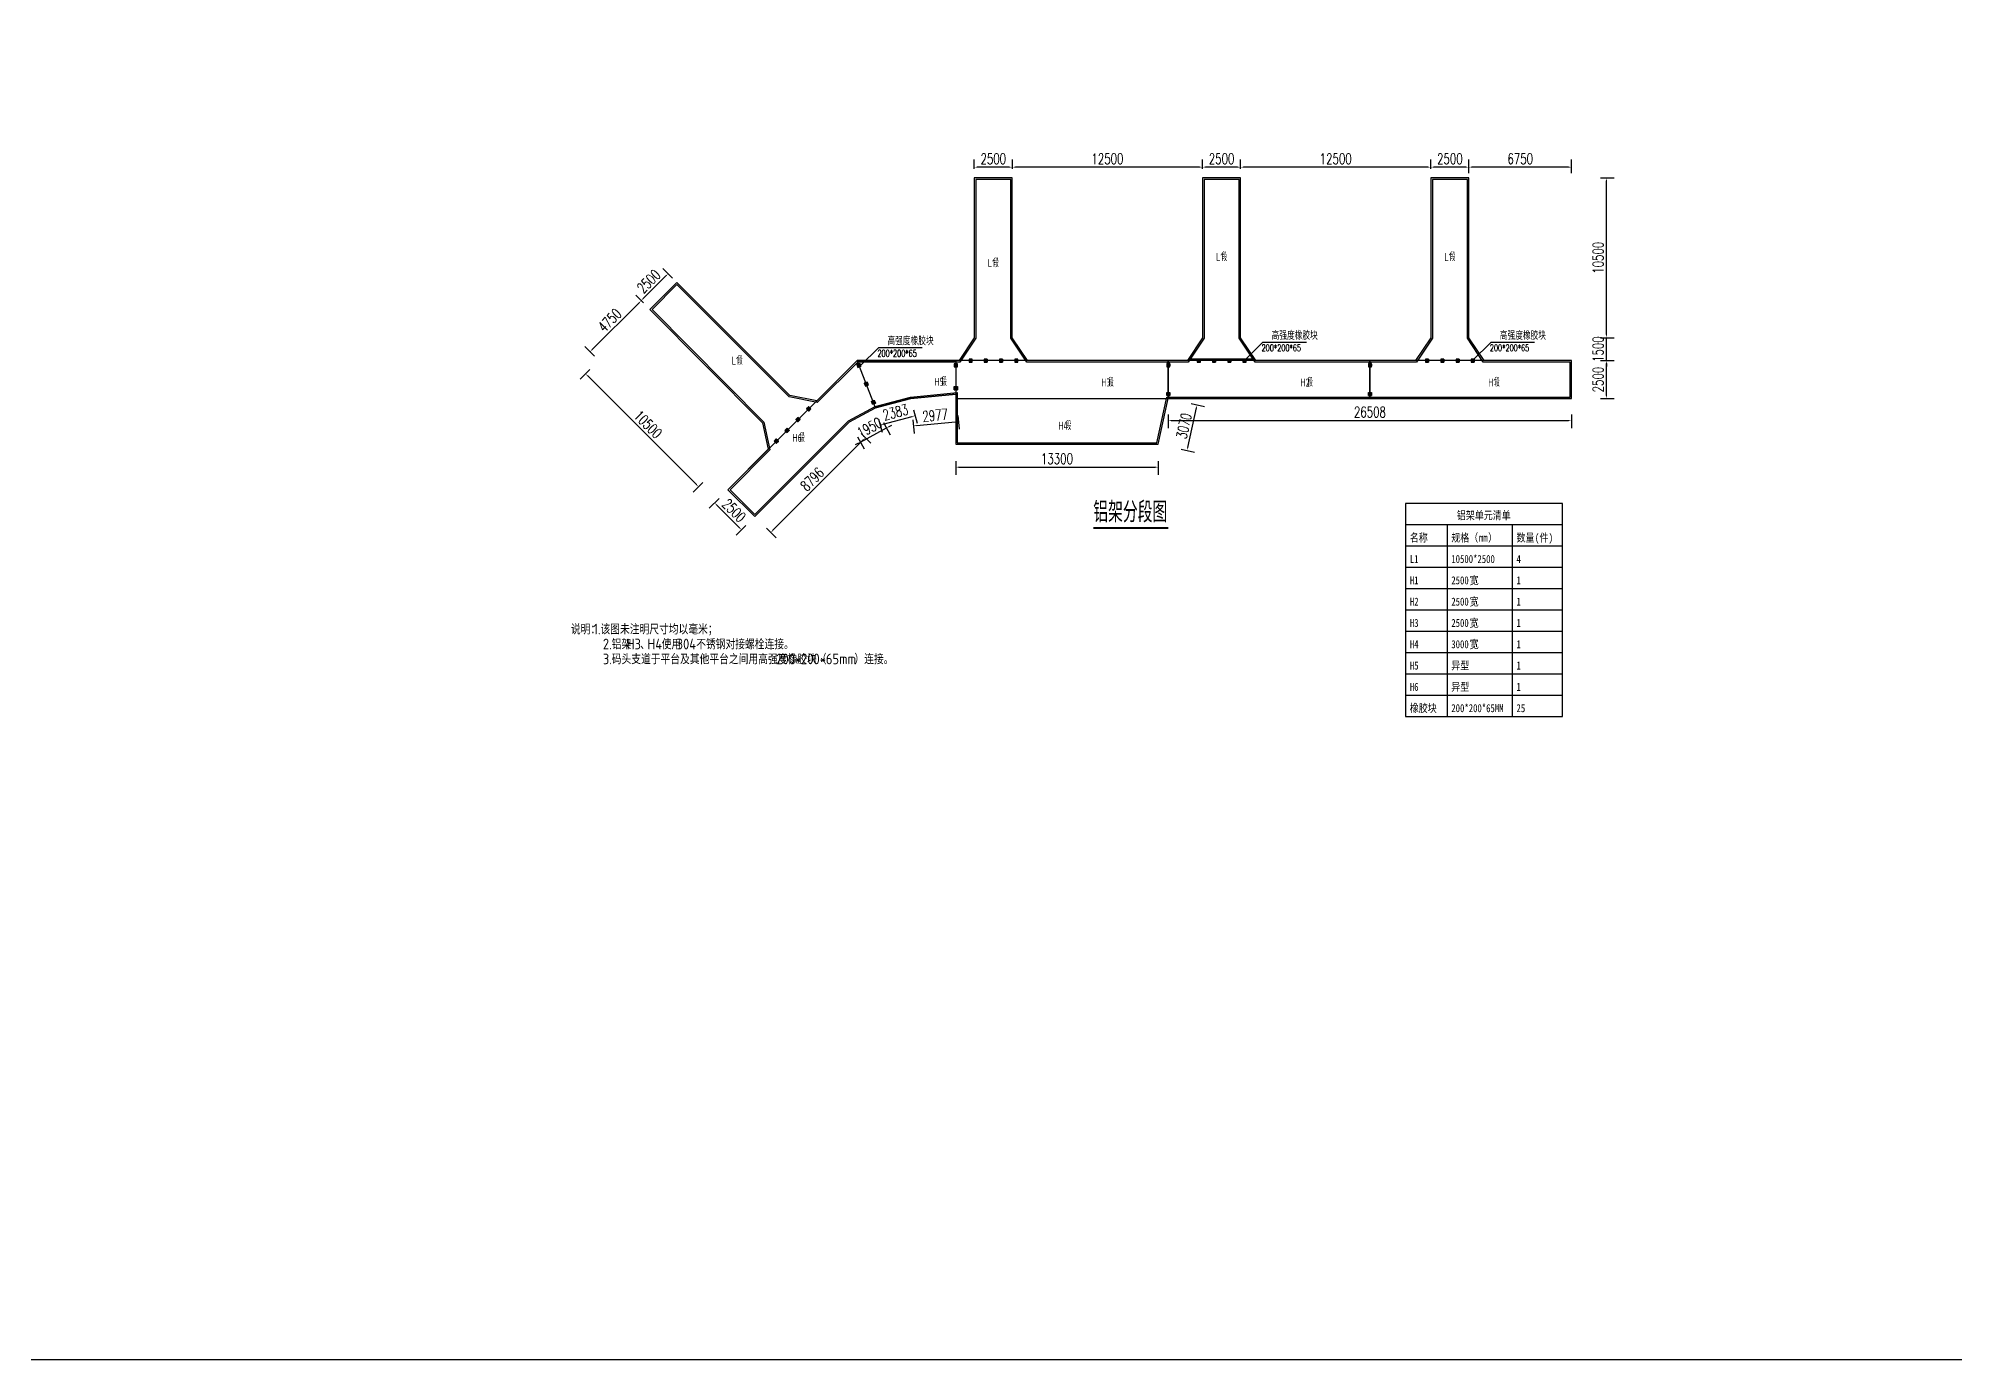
# Model space of a CAD drawing. Extents: x -89702 to 926017, y -610001 to -56924.
# Drawn here: x 135802 to 261721, y -380806 to -293983 of the extents above; entities that cross this region are included whole.
import ezdxf

# ---------------------------------------------------------------- set-up
doc = ezdxf.new("R2010")
doc.units = 0
doc.header["$LTSCALE"] = 10
doc.header["$MEASUREMENT"] = 0
for name, color, linetype in [('DIM_LEAD', 3, 'Continuous'), ('DIM_SYMB', 3, 'Continuous'), ('L-构造线', 6, 'Continuous'), ('PUB_TAB', 7, 'Continuous'), ('PUB_TEXT', 7, 'Continuous'), ('W-STEEL_FRAME钢架', 3, 'Continuous')]:
    doc.layers.add(name, color=color, linetype=linetype)
doc.styles.add('_TCH_DIM', font='SIMPLEX', dxfattribs={"bigfont": 'GBCBIG'})
doc.styles.get("Standard").update_dxf_attribs({"font": 'gbenor.shx', "bigfont": 'gbcbig.shx'})
doc.styles.add('STANDARD_T3', font='simplex.shx', dxfattribs={"width": 0.7, "bigfont": 'gbcbig.shx'})
doc.styles.add('黑体', font='simhei.ttf', dxfattribs={"width": 0.8})
doc.dimstyles.new('W&&200', dxfattribs={"dimtxt": 700, "dimasz": 200, "dimexe": 500, "dimexo": 600, "dimgap": 200, "dimtad": 1, "dimdec": 0, "dimzin": 0, "dimdsep": 46, "dimtxsty": 'STANDARD_T3', "dimcen": 0.09, "dimclrd": 1, "dimclre": 1, "dimclrt": 7, "dimazin": 2, "dimtfac": 1, "dimtdec": 0, "dimtix": 1, "dimtmove": 2, "dimatfit": 3, "dimfxl": 0, "dimtolj": 1, "dimtzin": 0, "dimarcsym": 0})

# ---------------------------------------------------------------- blocks, each defined once
blk = doc.blocks.new('*D1242')
at = {"layer": 'Defpoints', "color": 0, "transparency": 16777216}
for p in [(229801, -302448), (229801, -313655), (236551, -315155)]:
    blk.add_point(p, dxfattribs=at)
at = {"layer": 'W-STEEL_FRAME钢架', "color": 1, "lineweight": -2, "transparency": 16777216}
for p, q in [((229801, -302848), (229801, -301948)), ((236551, -302848), (236551, -301948)), ((236351, -302448), (230001, -302448))]:
    blk.add_line(p, q, dxfattribs=at)
at = {"layer": 'W-STEEL_FRAME钢架', "color": 1, "transparency": 16777216}
for points in [[(230001, -302415), (230001, -302482), (229801, -302448)], [(236351, -302415), (236351, -302482), (236551, -302448)]]:
    blk.add_solid(points, dxfattribs=at)
at = {"layer": 'W-STEEL_FRAME钢架', "color": 7, "transparency": 16777216, "insert": (233176, -301898), "char_height": 700, "attachment_point": 5, "style": 'STANDARD_T3'}
blk.add_mtext('\\A1;6750', dxfattribs=at)
blk = doc.blocks.new('*D1243')
at = {"layer": 'Defpoints', "color": 0, "transparency": 16777216}
for p in [(227301, -302448), (227301, -303155), (229801, -313655)]:
    blk.add_point(p, dxfattribs=at)
at = {"layer": 'W-STEEL_FRAME钢架', "color": 1, "lineweight": -2, "transparency": 16777216}
for p, q in [((227301, -302555), (227301, -301948)), ((229801, -302848), (229801, -301948)), ((229601, -302448), (227501, -302448))]:
    blk.add_line(p, q, dxfattribs=at)
at = {"layer": 'W-STEEL_FRAME钢架', "color": 1, "transparency": 16777216}
for points in [[(227501, -302415), (227501, -302482), (227301, -302448)], [(229601, -302415), (229601, -302482), (229801, -302448)]]:
    blk.add_solid(points, dxfattribs=at)
at = {"layer": 'W-STEEL_FRAME钢架', "color": 7, "transparency": 16777216, "insert": (228551, -301898), "char_height": 700, "attachment_point": 5, "style": 'STANDARD_T3'}
blk.add_mtext('\\A1;2500', dxfattribs=at)
blk = doc.blocks.new('*D1244')
at = {"layer": 'Defpoints', "color": 0, "transparency": 16777216}
for p in [(214801, -302448), (214801, -303155), (227301, -303155)]:
    blk.add_point(p, dxfattribs=at)
at = {"layer": 'W-STEEL_FRAME钢架', "color": 1, "lineweight": -2, "transparency": 16777216}
for p, q in [((214801, -302555), (214801, -301948)), ((227301, -302555), (227301, -301948)), ((227101, -302448), (215001, -302448))]:
    blk.add_line(p, q, dxfattribs=at)
at = {"layer": 'W-STEEL_FRAME钢架', "color": 1, "transparency": 16777216}
for points in [[(215001, -302415), (215001, -302482), (214801, -302448)], [(227101, -302415), (227101, -302482), (227301, -302448)]]:
    blk.add_solid(points, dxfattribs=at)
at = {"layer": 'W-STEEL_FRAME钢架', "color": 7, "transparency": 16777216, "insert": (221051, -301898), "char_height": 700, "attachment_point": 5, "style": 'STANDARD_T3'}
blk.add_mtext('\\A1;12500', dxfattribs=at)
blk = doc.blocks.new('*D1245')
at = {"layer": 'Defpoints', "color": 0, "transparency": 16777216}
for p in [(212301, -302448), (212301, -303155), (214801, -303155)]:
    blk.add_point(p, dxfattribs=at)
at = {"layer": 'W-STEEL_FRAME钢架', "color": 1, "lineweight": -2, "transparency": 16777216}
for p, q in [((212301, -302555), (212301, -301948)), ((214801, -302555), (214801, -301948)), ((214601, -302448), (212501, -302448))]:
    blk.add_line(p, q, dxfattribs=at)
at = {"layer": 'W-STEEL_FRAME钢架', "color": 1, "transparency": 16777216}
for points in [[(212501, -302415), (212501, -302482), (212301, -302448)], [(214601, -302415), (214601, -302482), (214801, -302448)]]:
    blk.add_solid(points, dxfattribs=at)
at = {"layer": 'W-STEEL_FRAME钢架', "color": 7, "transparency": 16777216, "insert": (213551, -301898), "char_height": 700, "attachment_point": 5, "style": 'STANDARD_T3'}
blk.add_mtext('\\A1;2500', dxfattribs=at)
blk = doc.blocks.new('*D1246')
at = {"layer": 'Defpoints', "color": 0, "transparency": 16777216}
for p in [(199802, -302448), (199802, -303155), (212301, -303155)]:
    blk.add_point(p, dxfattribs=at)
at = {"layer": 'W-STEEL_FRAME钢架', "color": 1, "lineweight": -2, "transparency": 16777216}
for p, q in [((199802, -302555), (199802, -301948)), ((212301, -302555), (212301, -301948)), ((212101, -302448), (200002, -302448))]:
    blk.add_line(p, q, dxfattribs=at)
at = {"layer": 'W-STEEL_FRAME钢架', "color": 1, "transparency": 16777216}
for points in [[(200002, -302415), (200002, -302482), (199802, -302448)], [(212101, -302415), (212101, -302482), (212301, -302448)]]:
    blk.add_solid(points, dxfattribs=at)
at = {"layer": 'W-STEEL_FRAME钢架', "color": 7, "transparency": 16777216, "insert": (206052, -301898), "char_height": 700, "attachment_point": 5, "style": 'STANDARD_T3'}
blk.add_mtext('\\A1;12500', dxfattribs=at)
blk = doc.blocks.new('*D1247')
at = {"layer": 'Defpoints', "color": 0, "transparency": 16777216}
for p in [(197302, -302448), (197302, -303155), (199802, -303155)]:
    blk.add_point(p, dxfattribs=at)
at = {"layer": 'W-STEEL_FRAME钢架', "color": 1, "lineweight": -2, "transparency": 16777216}
for p, q in [((197302, -302555), (197302, -301948)), ((199802, -302555), (199802, -301948)), ((199602, -302448), (197502, -302448))]:
    blk.add_line(p, q, dxfattribs=at)
at = {"layer": 'W-STEEL_FRAME钢架', "color": 1, "transparency": 16777216}
for points in [[(197502, -302415), (197502, -302482), (197302, -302448)], [(199602, -302415), (199602, -302482), (199802, -302448)]]:
    blk.add_solid(points, dxfattribs=at)
at = {"layer": 'W-STEEL_FRAME钢架', "color": 7, "transparency": 16777216, "insert": (198552, -301898), "char_height": 700, "attachment_point": 5, "style": 'STANDARD_T3'}
blk.add_mtext('\\A1;2500', dxfattribs=at)
blk = doc.blocks.new('*D1250')
at = {"layer": 'Defpoints', "color": 0, "transparency": 16777216}
for p in [(236551, -315155), (238841, -315155), (236551, -317655)]:
    blk.add_point(p, dxfattribs=at)
at = {"layer": 'W-STEEL_FRAME钢架', "color": 1, "lineweight": -2, "transparency": 16777216}
for p, q in [((238441, -315155), (239341, -315155)), ((238841, -317455), (238841, -315355)), ((238441, -317655), (239341, -317655))]:
    blk.add_line(p, q, dxfattribs=at)
at = {"layer": 'W-STEEL_FRAME钢架', "color": 1, "transparency": 16777216}
for points in [[(238808, -315355), (238874, -315355), (238841, -315155)], [(238808, -317455), (238874, -317455), (238841, -317655)]]:
    blk.add_solid(points, dxfattribs=at)
at = {"layer": 'W-STEEL_FRAME钢架', "color": 7, "transparency": 16777216, "insert": (238291, -316405), "char_height": 700, "attachment_point": 5, "rotation": 90, "style": 'STANDARD_T3'}
blk.add_mtext('\\A1;2500', dxfattribs=at)
blk = doc.blocks.new('*D1248')
at = {"layer": 'Defpoints', "color": 0, "transparency": 16777216}
for p in [(175414, -311220), (175990, -311797), (186243, -318514)]:
    blk.add_point(p, dxfattribs=at)
at = {"layer": 'W-STEEL_FRAME钢架', "color": 1, "lineweight": -2, "transparency": 16777216}
for p, q in [((177040, -309594), (175555, -311079)), ((177465, -309736), (176828, -309099)), ((175566, -311372), (175060, -310867))]:
    blk.add_line(p, q, dxfattribs=at)
at = {"layer": 'W-STEEL_FRAME钢架', "color": 1, "transparency": 16777216}
for points in [[(177017, -309571), (177064, -309618), (177182, -309453)], [(175532, -311056), (175579, -311103), (175414, -311220)]]:
    blk.add_solid(points, dxfattribs=at)
at = {"layer": 'W-STEEL_FRAME钢架', "color": 7, "transparency": 16777216, "insert": (175909, -309948), "char_height": 700, "attachment_point": 5, "rotation": 45, "style": 'STANDARD_T3'}
blk.add_mtext('\\A1;2500', dxfattribs=at)
blk = doc.blocks.new('*D1251')
at = {"layer": 'Defpoints', "color": 0, "transparency": 16777216}
for p in [(175990, -311797), (172055, -314579), (181116, -323641)]:
    blk.add_point(p, dxfattribs=at)
at = {"layer": 'W-STEEL_FRAME钢架', "color": 1, "lineweight": -2, "transparency": 16777216}
for p, q in [((175566, -311372), (175060, -310867)), ((175272, -311362), (172197, -314438)), ((172338, -314862), (171702, -314226))]:
    blk.add_line(p, q, dxfattribs=at)
at = {"layer": 'W-STEEL_FRAME钢架', "color": 1, "transparency": 16777216}
for points in [[(175249, -311338), (175296, -311385), (175414, -311220)], [(172173, -314414), (172220, -314461), (172055, -314579)]]:
    blk.add_solid(points, dxfattribs=at)
at = {"layer": 'W-STEEL_FRAME钢架', "color": 7, "transparency": 16777216, "insert": (173346, -312511), "char_height": 700, "attachment_point": 5, "rotation": 45, "style": 'STANDARD_T3'}
blk.add_mtext('\\A1;4750', dxfattribs=at)
blk = doc.blocks.new('*D1252')
at = {"layer": 'Defpoints', "color": 0, "transparency": 16777216}
for p in [(180245, -324512), (181116, -323641), (182884, -325408)]:
    blk.add_point(p, dxfattribs=at)
at = {"layer": 'W-STEEL_FRAME钢架', "color": 1, "lineweight": -2, "transparency": 16777216}
for p, q in [((180528, -324229), (179891, -324866)), ((181871, -326139), (180386, -324654)), ((182295, -325997), (181659, -326633))]:
    blk.add_line(p, q, dxfattribs=at)
at = {"layer": 'W-STEEL_FRAME钢架', "color": 1, "transparency": 16777216}
for points in [[(180410, -324630), (180363, -324677), (180245, -324512)], [(181895, -326115), (181848, -326162), (182013, -326280)]]:
    blk.add_solid(points, dxfattribs=at)
at = {"layer": 'W-STEEL_FRAME钢架', "color": 7, "transparency": 16777216, "insert": (181518, -325007), "char_height": 700, "attachment_point": 5, "rotation": 315, "style": 'STANDARD_T3'}
blk.add_mtext('\\A1;2500', dxfattribs=at)
blk = doc.blocks.new('*D1253')
at = {"layer": 'Defpoints', "color": 0, "transparency": 16777216}
for p in [(175990, -311797), (171760, -316027), (183415, -319221)]:
    blk.add_point(p, dxfattribs=at)
at = {"layer": 'W-STEEL_FRAME钢架', "color": 1, "lineweight": -2, "transparency": 16777216}
for p, q in [((172042, -315744), (171406, -316380)), ((179043, -323310), (171901, -316168)), ((179467, -323169), (178831, -323805))]:
    blk.add_line(p, q, dxfattribs=at)
at = {"layer": 'W-STEEL_FRAME钢架', "color": 1, "transparency": 16777216}
for points in [[(171925, -316145), (171877, -316192), (171760, -316027)], [(179066, -323287), (179019, -323334), (179184, -323451)]]:
    blk.add_solid(points, dxfattribs=at)
at = {"layer": 'W-STEEL_FRAME钢架', "color": 7, "transparency": 16777216, "insert": (175861, -319350), "char_height": 700, "attachment_point": 5, "rotation": 315, "style": 'STANDARD_T3'}
blk.add_mtext('\\A1;10500', dxfattribs=at)
blk = doc.blocks.new('*D1254')
at = {"layer": 'Defpoints', "color": 0, "transparency": 16777216}
for p in [(189104, -319189), (190149, -320234), (182884, -325408)]:
    blk.add_point(p, dxfattribs=at)
at = {"layer": 'W-STEEL_FRAME钢架', "color": 1, "lineweight": -2, "transparency": 16777216}
for p, q in [((184071, -326312), (190008, -320375)), ((189866, -319951), (190503, -320587)), ((183647, -326171), (184283, -326807))]:
    blk.add_line(p, q, dxfattribs=at)
at = {"layer": 'W-STEEL_FRAME钢架', "color": 1, "transparency": 16777216}
for points in [[(189984, -320352), (190031, -320399), (190149, -320234)], [(184047, -326289), (184095, -326336), (183930, -326454)]]:
    blk.add_solid(points, dxfattribs=at)
at = {"layer": 'W-STEEL_FRAME钢架', "color": 7, "transparency": 16777216, "insert": (186651, -322955), "char_height": 700, "attachment_point": 5, "rotation": 45, "style": 'STANDARD_T3'}
blk.add_mtext('\\A1;8796', dxfattribs=at)
blk = doc.blocks.new('*D1255')
at = {"layer": 'Defpoints', "color": 0, "transparency": 16777216}
for p in [(190820, -318263), (189104, -319189), (191534, -319586)]:
    blk.add_point(p, dxfattribs=at)
at = {"layer": 'W-STEEL_FRAME钢架', "color": 1, "lineweight": -2, "transparency": 16777216}
for p, q in [((189818, -320512), (191534, -319586)), ((191344, -319234), (191771, -320026)), ((191710, -319491), (191886, -319396)), ((189642, -320607), (189466, -320702)), ((189628, -320160), (190056, -320952))]:
    blk.add_line(p, q, dxfattribs=at)
at = {"layer": 'W-STEEL_FRAME钢架', "color": 1, "transparency": 16777216}
for points in [[(191694, -319462), (191726, -319520), (191534, -319586)], [(189626, -320578), (189658, -320636), (189818, -320512)]]:
    blk.add_solid(points, dxfattribs=at)
at = {"layer": 'W-STEEL_FRAME钢架', "color": 7, "transparency": 16777216, "insert": (190415, -319565), "char_height": 700, "attachment_point": 5, "rotation": 28.35565, "style": 'STANDARD_T3'}
blk.add_mtext('\\A1;1950', dxfattribs=at)
blk = doc.blocks.new('*D1256')
at = {"layer": 'Defpoints', "color": 0, "transparency": 16777216}
for p in [(193124, -317655), (196086, -317360), (196266, -319156)]:
    blk.add_point(p, dxfattribs=at)
at = {"layer": 'W-STEEL_FRAME钢架', "color": 1, "lineweight": -2, "transparency": 16777216}
for p, q in [((193263, -319054), (193352, -319949)), ((193502, -319432), (196067, -319176)), ((196226, -318758), (196315, -319654))]:
    blk.add_line(p, q, dxfattribs=at)
at = {"layer": 'W-STEEL_FRAME钢架', "color": 1, "transparency": 16777216}
for points in [[(193499, -319399), (193505, -319465), (193303, -319452)], [(196063, -319143), (196070, -319209), (196266, -319156)]]:
    blk.add_solid(points, dxfattribs=at)
at = {"layer": 'W-STEEL_FRAME钢架', "color": 7, "transparency": 16777216, "insert": (194730, -318757), "char_height": 700, "attachment_point": 5, "rotation": 5.69556, "style": 'STANDARD_T3'}
blk.add_mtext('\\A1;2977', dxfattribs=at)
blk = doc.blocks.new('*D1257')
at = {"layer": 'Defpoints', "color": 0, "transparency": 16777216}
for p in [(196086, -320655), (209386, -320655), (209386, -322162)]:
    blk.add_point(p, dxfattribs=at)
at = {"layer": 'W-STEEL_FRAME钢架', "color": 1, "lineweight": -2, "transparency": 16777216}
for p, q in [((196086, -321762), (196086, -322662)), ((196286, -322162), (209186, -322162)), ((209386, -321762), (209386, -322662))]:
    blk.add_line(p, q, dxfattribs=at)
at = {"layer": 'W-STEEL_FRAME钢架', "color": 1, "transparency": 16777216}
for points in [[(196286, -322128), (196286, -322195), (196086, -322162)], [(209186, -322128), (209186, -322195), (209386, -322162)]]:
    blk.add_solid(points, dxfattribs=at)
at = {"layer": 'W-STEEL_FRAME钢架', "color": 7, "transparency": 16777216, "insert": (202736, -321612), "char_height": 700, "attachment_point": 5, "style": 'STANDARD_T3'}
blk.add_mtext('\\A1;13300', dxfattribs=at)
blk = doc.blocks.new('*D1258')
at = {"layer": 'Defpoints', "color": 0, "transparency": 16777216}
for p in [(210044, -317656), (236551, -317655), (236551, -319090)]:
    blk.add_point(p, dxfattribs=at)
at = {"layer": 'W-STEEL_FRAME钢架', "color": 1, "lineweight": -2, "transparency": 16777216}
for p, q in [((210044, -318690), (210044, -319590)), ((210244, -319090), (236351, -319090)), ((236551, -318690), (236551, -319590))]:
    blk.add_line(p, q, dxfattribs=at)
at = {"layer": 'W-STEEL_FRAME钢架', "color": 1, "transparency": 16777216}
for points in [[(210244, -319057), (210244, -319124), (210044, -319090)], [(236351, -319056), (236351, -319123), (236551, -319090)]]:
    blk.add_solid(points, dxfattribs=at)
at = {"layer": 'W-STEEL_FRAME钢架', "color": 7, "transparency": 16777216, "insert": (223298, -318540), "char_height": 700, "attachment_point": 5, "rotation": 0.00177, "style": 'STANDARD_T3'}
blk.add_mtext('\\A1;26508', dxfattribs=at)
blk = doc.blocks.new('*D1259')
at = {"layer": 'Defpoints', "color": 0, "transparency": 16777216}
for p in [(210044, -317656), (211945, -318073), (209386, -320655)]:
    blk.add_point(p, dxfattribs=at)
at = {"layer": 'W-STEEL_FRAME钢架', "color": 1, "lineweight": -2, "transparency": 16777216}
for p, q in [((211331, -320877), (211903, -318268)), ((211555, -317987), (212434, -318180)), ((210897, -320986), (211776, -321179))]:
    blk.add_line(p, q, dxfattribs=at)
at = {"layer": 'W-STEEL_FRAME钢架', "color": 1, "transparency": 16777216}
for points in [[(211870, -318261), (211935, -318275), (211945, -318073)], [(211298, -320870), (211363, -320884), (211288, -321072)]]:
    blk.add_solid(points, dxfattribs=at)
at = {"layer": 'W-STEEL_FRAME钢架', "color": 7, "transparency": 16777216, "insert": (211079, -319455), "char_height": 700, "attachment_point": 5, "rotation": 77.63468, "style": 'STANDARD_T3'}
blk.add_mtext('\\A1;3070', dxfattribs=at)
blk = doc.blocks.new('*D1260')
at = {"layer": 'Defpoints', "color": 0, "transparency": 16777216}
for p in [(229801, -313655), (238841, -313655), (236551, -315155)]:
    blk.add_point(p, dxfattribs=at)
at = {"layer": 'W-STEEL_FRAME钢架', "color": 1, "lineweight": -2, "transparency": 16777216}
for p, q in [((238841, -313455), (238841, -313255)), ((238441, -313655), (239341, -313655)), ((238841, -315155), (238841, -313655)), ((238441, -315155), (239341, -315155)), ((238841, -315355), (238841, -315555))]:
    blk.add_line(p, q, dxfattribs=at)
at = {"layer": 'W-STEEL_FRAME钢架', "color": 1, "transparency": 16777216}
for points in [[(238808, -313455), (238874, -313455), (238841, -313655)], [(238808, -315355), (238874, -315355), (238841, -315155)]]:
    blk.add_solid(points, dxfattribs=at)
at = {"layer": 'W-STEEL_FRAME钢架', "color": 7, "transparency": 16777216, "insert": (238291, -314405), "char_height": 700, "attachment_point": 5, "rotation": 90, "style": 'STANDARD_T3'}
blk.add_mtext('\\A1;1500', dxfattribs=at)
blk = doc.blocks.new('*D1249')
at = {"layer": 'Defpoints', "color": 0, "transparency": 16777216}
for p in [(229801, -303155), (238841, -303155), (229801, -313655)]:
    blk.add_point(p, dxfattribs=at)
at = {"layer": 'W-STEEL_FRAME钢架', "color": 1, "lineweight": -2, "transparency": 16777216}
for p, q in [((238441, -303155), (239341, -303155)), ((238841, -313455), (238841, -303355)), ((238441, -313655), (239341, -313655))]:
    blk.add_line(p, q, dxfattribs=at)
at = {"layer": 'W-STEEL_FRAME钢架', "color": 1, "transparency": 16777216}
for points in [[(238808, -303355), (238874, -303355), (238841, -303155)], [(238808, -313455), (238874, -313455), (238841, -313655)]]:
    blk.add_solid(points, dxfattribs=at)
at = {"layer": 'W-STEEL_FRAME钢架', "color": 7, "transparency": 16777216, "insert": (238291, -308405), "char_height": 700, "attachment_point": 5, "rotation": 90, "style": 'STANDARD_T3'}
blk.add_mtext('\\A1;10500', dxfattribs=at)
blk = doc.blocks.new('*D1649')
at = {"layer": 'Defpoints', "color": 0, "transparency": 16777216}
for p in [(190820, -318263), (193124, -317655), (193420, -318780)]:
    blk.add_point(p, dxfattribs=at)
at = {"layer": 'W-STEEL_FRAME钢架', "color": 1, "lineweight": -2, "transparency": 16777216}
for p, q in [((193318, -318393), (193547, -319263)), ((191014, -319000), (191243, -319870)), ((191309, -319336), (193227, -318831))]:
    blk.add_line(p, q, dxfattribs=at)
at = {"layer": 'W-STEEL_FRAME钢架', "color": 1, "transparency": 16777216}
for points in [[(191301, -319304), (191318, -319368), (191116, -319387)], [(193218, -318798), (193235, -318863), (193420, -318780)]]:
    blk.add_solid(points, dxfattribs=at)
at = {"layer": 'W-STEEL_FRAME钢架', "color": 7, "transparency": 16777216, "insert": (192128, -318551), "char_height": 700, "attachment_point": 5, "rotation": 14.76714, "style": 'STANDARD_T3'}
blk.add_mtext('\\A1;2383', dxfattribs=at)
blk = doc.blocks.new('01')
h = blk.add_hatch()
h.set_pattern_fill('HOUND', color=77, scale=5)
h.set_pattern_definition([(0, (0, 0), (31.75, 7.9375), [127, -63.5]), (90, (0, 0), (-7.9375, -31.75), [127, -63.5])])
h.paths.add_polyline_path([(50227, 12928), (50227, 12728), (50427, 12728), (50427, 12928)])
h.paths.add_polyline_path([(50382, 12893, -1), (50402, 12893, -1)], flags=16)
h.paths.add_polyline_path([(50252, 12893, -1), (50272, 12893, -1)], flags=16)
h.paths.add_polyline_path([(50402, 12763, -1), (50382, 12763, -1)], flags=16)
h.paths.add_polyline_path([(50272, 12763, -1), (50252, 12763, -1)], flags=16)
at = {"color": 251}
blk.add_lwpolyline([(50227, 12928), (50427, 12928), (50427, 12728), (50227, 12728)], close=True, dxfattribs=at)
at = {"color": 6}
for centre in [(50262, 12893), (50262, 12763), (50392, 12893), (50392, 12763)]:
    blk.add_circle(centre, 10, dxfattribs=at)

msp = doc.modelspace()

# ---------------------------------------------------------------- linework, layer by layer
at = {"color": 4}
msp.add_lwpolyline([(211492.9, -315048.3), (215609.9, -315048.3)], dxfattribs=at)
at = {"layer": 'DIM_LEAD'}
for p, q in [((189801.7, -315512.4), (191022.4, -314298.5)), ((191022.4, -314298.5), (193882.7, -314298.5)), ((215046.1, -315155.3), (216266.8, -313941.3)), ((216266.8, -313941.3), (219127.1, -313941.3)), ((230041.9, -315155.3), (231262.6, -313941.3)), ((231262.6, -313941.3), (234122.9, -313941.3))]:
    msp.add_line(p, q, dxfattribs=at)
at = {"layer": 'DIM_LEAD', "const_width": 60}
for points in [[(189780.4, -315533.6, 1), (189823, -315491.3, 1)], [(215024.8, -315176.4, 1), (215067.3, -315134.1, 1)], [(230020.6, -315176.4, 1), (230063.1, -315134.1, 1)]]:
    msp.add_lwpolyline(points, format="xyb", close=True, dxfattribs=at)
at = {"layer": 'DIM_SYMB', "const_width": 140}
msp.add_lwpolyline([(205121.6, -326160.8), (210048.4, -326160.8)], dxfattribs=at)
at = {"layer": 'L-构造线'}
msp.add_lwpolyline([(-6086.7, -56924.3), (818318, -56924.3), (818318, -380806), (-6086.7, -380806)], close=True, dxfattribs=at)
at = {"layer": 'PUB_TAB', "color": 0, "linetype": 'ByBlock'}
msp.add_lwpolyline([(225641.4, -338539), (235958.5, -338539), (235958.5, -324539), (225641.4, -324539)], close=True, dxfattribs=at)
for points in [[(225641.4, -325939), (235958.5, -325939)], [(228365.9, -325939), (228365.9, -338539)], [(232648.9, -325939), (232648.9, -338539)], [(225641.4, -327339), (235958.5, -327339)], [(225641.4, -328739), (235958.5, -328739)], [(225641.4, -330139), (235958.5, -330139)], [(225641.4, -331539), (235958.5, -331539)], [(225641.4, -332939), (235958.5, -332939)], [(225641.4, -334339), (235958.5, -334339)], [(225641.4, -335739), (235958.5, -335739)], [(225641.4, -337139), (235958.5, -337139)]]:
    msp.add_lwpolyline(points, dxfattribs=at)
at = {"layer": 'W-STEEL_FRAME钢架'}
for points in [[(212301.4, -313655.3), (211301.4, -315155.3), (200801.7, -315155.3), (199801.7, -313655.3), (199801.7, -303155.3), (197301.7, -303155.3), (197301.7, -313655.3), (196301.7, -315155.3), (189601.7, -315155.3), (186950.1, -317806.9), (185183.5, -317448.9), (177759.2, -310024.6), (175990, -311796.6), (183382, -319253.7), (183768.1, -320988.9), (181116.5, -323640.5), (182884.2, -325408.3), (189104, -319188.6), (190819.7, -318262.6), (193123.7, -317655.3), (196086.3, -317359.8), (196086.3, -320655.3), (209386.3, -320655.3), (210043.8, -317656.1), (236551.4, -317655.3), (236551.4, -315155.3), (230801.4, -315155.3), (229801.4, -313655.3), (229801.4, -303155.3), (227301.4, -303155.3), (227301.4, -313655.3), (226301.4, -315155.3), (215801.4, -315155.3), (214801.4, -313655.3), (214801.4, -303155.3), (212301.4, -303155.3)], [(212401.4, -313685.5), (211354.9, -315255.3), (200748.2, -315255.3), (199701.7, -313685.5), (199701.7, -303255.3), (197401.7, -303255.3), (197401.7, -313685.5), (196355.3, -315255.3), (189643.2, -315255.3), (186982.8, -317915.6), (185134.1, -317541), (177759.3, -310166.1), (176131, -311796.8), (183473.4, -319203.8), (183877.6, -321020.8), (181257.9, -323640.5), (182884.2, -325266.9), (189043.6, -319107.5), (190782.7, -318168.9), (193105.9, -317556.5), (196186.3, -317249.3), (196186.3, -320555.3), (209305.9, -320555.3), (209963.4, -317556.1), (236451.4, -317555.3), (236451.4, -315255.3), (230747.9, -315255.3), (229701.4, -313685.5), (229701.4, -303255.3), (227401.4, -303255.3), (227401.4, -313685.5), (226354.9, -315255.3), (215747.9, -315255.3), (214701.4, -313685.5), (214701.4, -303255.3), (212401.4, -303255.3)]]:
    msp.add_lwpolyline(points, close=True, dxfattribs=at)
at = {"layer": 'W-STEEL_FRAME钢架', "color": 5}
msp.add_lwpolyline([(182884.2, -325408.3), (189104, -319188.6), (190819.7, -318262.6), (189601.7, -315155.3), (181116.5, -323640.5), (182884.2, -325408.3)], dxfattribs=at)
for points in [[(196086.3, -315155.3), (196086.3, -317359.8), (193123.7, -317655.3), (190819.7, -318262.6), (189601.7, -315155.3)], [(196086.3, -317655.3), (210043.7, -317655.3), (210043.7, -315155.3), (196086.3, -315155.3)], [(210043.7, -317655.3), (223297.7, -317655.3), (223297.7, -315155.3), (210043.7, -315155.3)], [(223297.7, -317655.3), (236551.2, -317655.3), (236551.2, -315155.3), (223297.7, -315155.3)]]:
    msp.add_lwpolyline(points, close=True, dxfattribs=at)

# ---------------------------------------------------------------- block references
at = {"color": 4, "xscale": -1}
for p, rotation in [((138179.8, -321898.2), 201.40313027336), ((145762.7, -302633.5), 180), ((209884.4, -264828.1), 90), ((210884.4, -264828.1), 90), ((211884.4, -264828.1), 90), ((212884.4, -264828.1), 90), ((159718.7, -302632.1), 180), ((224884, -264828.1), 90), ((225884, -264828.1), 90), ((226884, -264828.1), 90), ((227884.1, -264828.1), 90), ((172972.7, -302632.1), 180), ((239884, -264828.1), 90), ((240884, -264828.1), 90), ((241884, -264828.1), 90), ((242884.1, -264828.1), 90), ((138667.8, -323129.9), 201.40313027336), ((160025.4, -273604.3), 134.8460989325234), ((158607.4, -275014.7), 134.8460989325234), ((159316.4, -274309.5), 134.8460989325234), ((157898.4, -275719.9), 134.8460989325234)]:
    msp.add_blockref('01', p, dxfattribs=dict(at, rotation=rotation))
at = {"color": 4}
for p in [(145762.7, -329799.7), (159718.7, -330175.8), (172972.7, -330175.8)]:
    msp.add_blockref('01', p, dxfattribs=at)
at = {"color": 4, "rotation": 21.40313027298153}
msp.add_blockref('01', (148500.5, -348202.7), dxfattribs=at)

# ---------------------------------------------------------------- texts
at = {"layer": 'PUB_TAB', "color": 0, "linetype": 'ByBlock', "style": '黑体', "width": 0.8}
for s, height, p in [('铝架单元清单', 525.74, (229013.6, -325589)), ('名称', 525.74, (225921.4, -327059)), ('规格（', 525.74, (228645.9, -327059)), ('mm', 525.74, (230460.6, -327059)), ('）', 525.7, (231065.5, -327059)), ('数量', 525.74, (232928.9, -327059)), ('(', 525.7, (234138.7, -327059)), ('件', 525.7, (234441.2, -327059)), (')', 525.7, (235046.1, -327059)), ('L1', 525.74, (225921.4, -328459)), ('10500*2500', 525.74, (228645.9, -328459)), ('4', 525.7, (232928.9, -328459)), ('H1', 525.74, (225921.4, -329859)), ('2500', 525.74, (228645.9, -329859)), ('宽', 525.7, (229855.7, -329859)), ('1', 525.7, (232928.9, -329859)), ('H2', 525.74, (225921.4, -331259)), ('2500', 525.74, (228645.9, -331259)), ('宽', 525.7, (229855.7, -331259)), ('1', 525.7, (232928.9, -331259)), ('H3', 525.74, (225921.4, -332659)), ('2500', 525.74, (228645.9, -332659)), ('宽', 525.7, (229855.7, -332659)), ('1', 525.7, (232928.9, -332659)), ('H4', 525.74, (225921.4, -334059)), ('3000', 525.74, (228645.9, -334059)), ('宽', 525.7, (229855.7, -334059)), ('1', 525.7, (232928.9, -334059)), ('H5', 525.74, (225921.4, -335459)), ('异型', 525.74, (228645.9, -335459)), ('1', 525.7, (232928.9, -335459)), ('H6', 525.74, (225921.4, -336859)), ('异型', 525.74, (228645.9, -336859)), ('1', 525.7, (232928.9, -336859)), ('橡胶块', 525.74, (225921.4, -338259)), ('200*200*65MM', 525.738, (228645.9, -338259)), ('25', 525.74, (232928.9, -338259))]:
    msp.add_text(s, height=height, dxfattribs=at).set_placement(p)
at = {"layer": 'PUB_TEXT', "width": 0.7}
for s, height, p in [('L1', 525, (198193.1, -309014.8)), ('段', 506.4, (198560.6, -309014.8)), ('L1', 525, (213192.8, -308613.5)), ('段', 506.4, (213560.3, -308613.5)), ('L1', 525, (228192.8, -308613.5)), ('段', 506.4, (228560.3, -308613.5)), ('L1', 525, (181364.7, -315428.8)), ('段', 506.4, (181732.2, -315428.8)), ('H5', 525, (194688.2, -316816.3)), ('段', 506.4, (195147.5, -316816.3)), ('H3', 525, (205648.7, -316861.8)), ('段', 506.4, (206108, -316861.8)), ('H2', 525, (218736.2, -316861.8)), ('段', 506.4, (219195.5, -316861.8)), ('H1', 525, (231070.7, -316861.8)), ('段', 506.4, (231468.8, -316861.8)), ('H4', 525, (202826.7, -319702.3)), ('段', 506.4, (203316.7, -319702.3)), ('H6', 525, (185354.2, -320498.8)), ('段', 506.4, (185813.5, -320498.8))]:
    msp.add_text(s, height=height, dxfattribs=at).set_placement(p)
at = {"layer": 'PUB_TEXT', "color": 7, "style": '_TCH_DIM'}
for p in [(216836.1, -313783.8), (231831.9, -313783.8), (191591.7, -314141)]:
    msp.add_text('高强度橡胶块', height=506.38, dxfattribs=at).set_placement(p)
at = {"layer": 'PUB_TEXT', "color": 7, "style": '_TCH_DIM', "width": 0.705882}
for p in [(190935.2, -314902.3), (216179.6, -314545.1), (231175.4, -314545.1)]:
    msp.add_text('200*200*65', height=446.25, dxfattribs=at).set_placement(p)
at = {"layer": 'PUB_TEXT', "color": 7}
msp.add_text('铝架分段图', height=1350.35, dxfattribs=at).set_placement((205121.6, -325791.4))
at = {"layer": 'PUB_TEXT'}
for s, height, p in [('说明：', 675.18, (170797, -333151.9)), ('该图未注明尺寸均以毫米；', 675.177, (172738.1, -333151.9)), ('1.', 700, (172271.5, -333151.9)), ('2.', 700, (172897, -334131.9)), ('铝架', 675.18, (173480.3, -334131.9)), ('H3', 700, (174463.3, -334131.9)), ('H4', 700, (175829.8, -334131.9)), ('使用', 675.18, (176763.1, -334131.9)), ('304', 700, (177746.1, -334131.9)), ('不锈钢对接螺栓连接。', 675.18, (179029.5, -334131.9)), ('3.', 700, (172897, -335111.9)), ('码头支道于平台及其他平台之间用高强度橡胶块（', 675.177, (173480.3, -335111.9)), ('、', 675.2, (175338.3, -334131.9)), ('200*200*65mm', 700, (184293.1, -335111.9)), ('）连接。', 675.18, (189426.4, -335111.9))]:
    msp.add_text(s, height=height, dxfattribs=at).set_placement(p)

# ---------------------------------------------------------------- dimensions: what is measured, and where the dimension line sits
at = {"layer": 'W-STEEL_FRAME钢架'}
for base, p1, p2, picture, middle in [((197301.7, -302448.2), (199801.7, -303155.3), (197301.7, -303155.3), '*D1247', (198551.7, -301898.2)), ((199801.7, -302448.2), (212301.4, -303155.3), (199801.7, -303155.3), '*D1246', (206051.6, -301898.2)), ((212301.4, -302448.2), (214801.4, -303155.3), (212301.4, -303155.3), '*D1245', (213551.4, -301898.2)), ((214801.4, -302448.2), (227301.4, -303155.3), (214801.4, -303155.3), '*D1244', (221051.4, -301898.2)), ((227301.4, -302448.2), (229801.4, -313655.3), (227301.4, -303155.3), '*D1243', (228551.4, -301898.2)), ((229801.4, -302448.2), (236551.4, -315155.3), (229801.4, -313655.3), '*D1242', (233176.4, -301898.2))]:
    dim = msp.add_linear_dim(base=base, p1=p1, p2=p2, dimstyle='W&&200', override={"dimfxl": 400, "dimfxlon": 1}, dxfattribs=at)
    dim.commit()
    dim.dimension.update_dxf_attribs({"geometry": picture, "text_midpoint": middle})
for base, p1, p2, angle, picture, middle in [((238841, -303155.3), (229801.4, -313655.3), (229801.4, -303155.3), 90, '*D1249', (238291, -308405.3)), ((175413.9, -311220.5), (186243, -318514), (175989.9, -311796.5), 45, '*D1248', (175908.9, -309947.7)), ((172055.2, -314579.3), (175989.9, -311796.5), (181116.5, -323640.5), 45, '*D1251', (173345.6, -312511)), ((171759.6, -316026.9), (183414.5, -319221.1), (175989.9, -311796.5), 315, '*D1253', (175860.8, -319350.3)), ((238841, -313655.3), (236551.4, -315155.3), (229801.4, -313655.3), 90, '*D1260', (238291, -314405.3)), ((238841, -315155.3), (236551.4, -317655.3), (236551.4, -315155.3), 90, '*D1250', (238291, -316405.3))]:
    dim = msp.add_linear_dim(base=base, p1=p1, p2=p2, angle=angle, dimstyle='W&&200', override={"dimfxl": 400, "dimfxlon": 1}, dxfattribs=at)
    dim.commit()
    dim.dimension.update_dxf_attribs({"geometry": picture, "text_midpoint": middle})
for p1, p2, distance, picture, middle in [((189104, -319188.6), (190819.7, -318262.6), -1503.8, '*D1255', (190414.8, -319565)), ((190819.7, -318262.6), (193123.7, -317655.3), -1162.7, '*D1649', (192127.9, -318551.4)), ((193123.7, -317655.3), (196086.3, -317359.8), -1805.5, '*D1256', (194729.6, -318756.8)), ((209386.3, -320655.3), (210043.8, -317656.1), -1946.8, '*D1259', (211079.5, -319454.8)), ((210043.8, -317656.1), (236551.4, -317655.3), -1434.4, '*D1258', (223297.6, -318540.1)), ((182884.2, -325408.3), (189104, -319188.6), -1478.3, '*D1254', (186650.5, -322954.9)), ((196086.3, -320655.3), (209386.3, -320655.3), -1506.5, '*D1257', (202736.3, -321611.7)), ((182884.2, -325408.3), (181116.5, -323640.5), 1232.6, '*D1252', (181517.6, -325007.1))]:
    dim = msp.add_aligned_dim(p1=p1, p2=p2, distance=distance, dimstyle='W&&200', override={"dimfxl": 400, "dimfxlon": 1}, dxfattribs=at)
    dim.commit()
    dim.dimension.update_dxf_attribs({"geometry": picture, "text_midpoint": middle})

doc.saveas('drawing.dxf')
